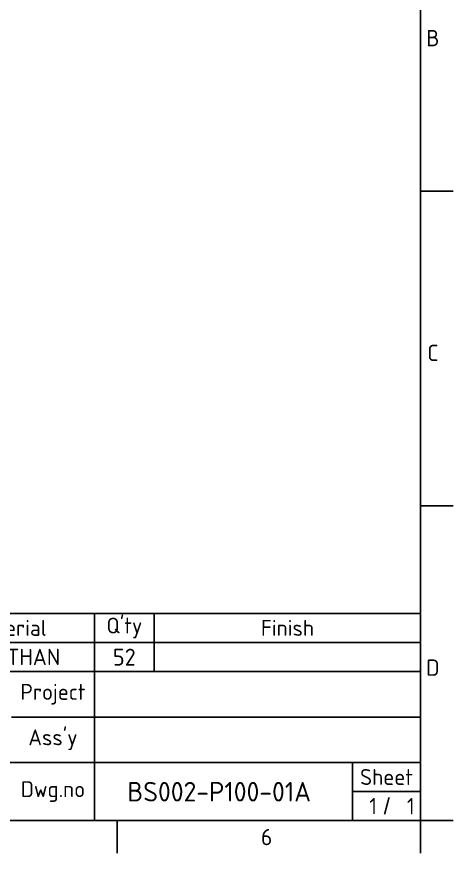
# Model space of a CAD drawing. Header units: millimetres. Extents: x 5 to 486, y 6 to 345.
# Drawn here: x 374.5 to 486, y 6.3 to 220.1 of the extents above; entities that cross this region are included whole.
import ezdxf

# ---------------------------------------------------------------- set-up
doc = ezdxf.new("R2010")
doc.units = ezdxf.units.MM
doc.header["$LTSCALE"] = 1.666666666666667
doc.layers.add('Default', color=7, linetype='Continuous')
doc.styles.add('textstyle100', font='standard')
doc.styles.add('textstyle102', font='standard')
doc.styles.add('textstyle104', font='standard')
doc.styles.add('textstyle116', font='standard')
doc.styles.add('textstyle27', font='standard')
doc.styles.add('textstyle31', font='standard')
doc.styles.add('textstyle32', font='standard')
doc.styles.add('textstyle33', font='standard')
doc.styles.add('textstyle37', font='standard')
doc.styles.add('textstyle41', font='standard')
doc.styles.add('textstyle42', font='standard')
doc.styles.add('textstyle43', font='standard')
doc.styles.add('textstyle50', font='standard')
doc.styles.add('textstyle51', font='standard')
doc.styles.add('textstyle53', font='standard')
doc.styles.add('textstyle54', font='standard')
doc.styles.add('textstyle96', font='standard')

# ---------------------------------------------------------------- blocks, each defined once
blk = doc.blocks.new('SE22')
at = {"layer": 'Default', "color": 7, "linetype": 'Continuous'}
blk.add_line((245.3538282064259, 14.63733406883762), (245.353828206426, 6.304000735504282), dxfattribs=at)
blk = doc.blocks.new('SE21')
at = {"layer": 'Default'}
blk.add_blockref('SE22', (0, 0), dxfattribs=at)
blk = doc.blocks.new('SE24')
at = {"layer": 'Default', "color": 7, "linetype": 'Continuous'}
blk.add_line((322.7427170953148, 14.63733406883762), (322.7427170953149, 6.304000735504282), dxfattribs=at)
blk = doc.blocks.new('SE23')
at = {"layer": 'Default'}
blk.add_blockref('SE24', (0, 0), dxfattribs=at)
blk = doc.blocks.new('SE26')
at = {"layer": 'Default', "color": 7, "linetype": 'Continuous'}
blk.add_line((400.1316059842037, 14.63733406883762), (400.1316059842038, 6.304000735504282), dxfattribs=at)
blk = doc.blocks.new('SE25')
at = {"layer": 'Default'}
blk.add_blockref('SE26', (0, 0), dxfattribs=at)
blk = doc.blocks.new('SE20')
for name in ['SE21', 'SE23', 'SE25']:
    blk.add_blockref(name, (0, 0))
blk = doc.blocks.new('SE19')
at = {"layer": 'Default'}
blk.add_blockref('SE20', (0, 0), dxfattribs=at)

msp = doc.modelspace()

# ---------------------------------------------------------------- linework, layer by layer
at = {"layer": 'Default', "color": 7, "linetype": 'Continuous'}
for p, q in [((477.6791615397592, 14.63733406883748), (477.6791615397592, 336.4079207355041)), ((477.6791615397592, 175.5226274021708), (486.0124948730925, 175.5226274021708)), ((477.6791615397592, 95.07998073550355), (486.0124948730925, 95.07998073550355)), ((477.6791615397594, 67.60751006883753), (268.5863615397594, 67.6075100688375)), ((394.3523051296876, 67.36768265520304), (394.3523051296876, 52.73868873550419)), ((409.6371467678214, 67.5958146199513), (409.6371467678214, 52.73868873550419)), ((268.5863615397593, 60.17309940217083), (477.6791615397592, 60.17309940217083)), ((477.6791615397594, 52.73868873550418), (268.5863615397594, 52.73868873550416)), ((394.3523051296876, 14.63733406883748), (394.3523051296876, 52.73868873550418)), ((373.1327615397593, 41.12774172196043), (477.6791615397592, 41.12774172196043)), ((477.6791615397594, 29.50615540217085), (268.5863615397594, 29.50615540217083)), ((460.2547615397594, 29.50615540217085), (460.2547615397594, 14.63733406883749)), ((477.6791615397594, 22.07174473550419), (460.2547615397594, 22.07174473550419)), ((477.6791615397594, 22.07174473550419), (460.2547615397594, 22.07174473550419)), ((13.02849487309254, 14.63733406883748), (477.6791615397591, 14.63733406883748)), ((477.6791615397592, 14.63733406883748), (486.0124948730925, 14.63733406883748)), ((477.6791615397592, 14.63733406883748), (477.6791615397592, 6.30400073550415))]:
    msp.add_line(p, q, dxfattribs=at)

# ---------------------------------------------------------------- block references
msp.add_blockref('SE19', (0, 0))

# ---------------------------------------------------------------- texts
at = {"layer": 'Default', "attachment_point": 5}
for s, insert, char_height, width, style in [('{\\fSolid Edge ISO|b0||i0||c0|p34;\\C7;\\H4.166666667;\\W1.;B}', (480.7978588183053, 214.6329609402993), 4.166666666666667, 2.391115318181886, 'textstyle100'), ('{\\fSolid Edge ISO|b0||i0||c0|p34;\\C7;\\H4.166666667;\\W1.;C}', (480.8073285152748, 134.1903059402993), 4.166666666666667, 2.295471378787847, 'textstyle102'), ("{\\fSolid Edge ISO|b0||i0||c0|p34;\\C7;\\H4.065693333;\\W1.;Q'ty}", (401.9947259487545, 63.89030473550419), 4.065693333333333, 15.28484163813372, 'textstyle32'), ('{\\fSolid Edge ISO|b0||i0||c0|p34;\\C7;\\H4.065693333;\\W1.;Material}', (372.57221911625, 63.89030473550417), 4.065693333333333, 43.56017202687514, 'textstyle31'), ('{\\fSolid Edge ISO|b0||i0||c0|p34;\\C7;\\H4.065693333;\\W1.;Finish}', (443.6581541537903, 63.89030473550418), 4.065693333333333, 68.04201477193786, 'textstyle33'), ('{\\fSolid Edge ISO|b0||i0||c0|p34;\\C7;\\H4.333333333;\\W1.;52\\P}', (401.9753250847831, 56.42630321200269), 4.333333333333334, 15.35146560925604, 'textstyle27'), ('{\\fSolid Edge ISO|b0||i0||c0|p34;\\C7;\\H4.166666667;\\W1.;D}', (480.7883891213354, 53.74765927363244), 4.166666666666667, 2.486759257575739, 'textstyle104'), ('{\\fSolid Edge ISO|b0||i0||c0|p34;\\C7;\\H4.065693333;\\W1.;Project}', (383.7425333347235, 46.9332152287323), 4.065693333333333, 21.21954358992831, 'textstyle37'), ("{\\fSolid Edge ISO|b0||i0||c0|p34;\\C7;\\H4.065693333;\\W1.;Ass'y}", (383.7425333347235, 35.31694856206564), 4.065693333333333, 21.21954358992831, 'textstyle96'), ('{\\fSolid Edge ISO|b0||i0||c0|p34;\\C7;\\H4.065693333;\\W1.;Sheet}', (468.9669615397594, 25.78895006883752), 4.065693333333333, 17.42439999999984, 'textstyle42'), ('{\\fSolid Edge ISO|b0||i0||c0|p34;\\C7;\\H4.065693333;\\W1.;Dwg.no}', (383.7425333347235, 22.07174473550416), 4.065693333333333, 21.21954358992831, 'textstyle41'), ('{\\fArial|b0||i0||c0|p34;\\C7;\\H4.065693333;\\W1.;/}', (469.0301417955666, 18.30955613020843), 4.065693333333333, 2.915878317840185, 'textstyle43'), ('{\\fSolid Edge ISO|b0||i0||c0|p34;\\C7;\\H4.166666667;\\W1.;6}', (438.3378455733757, 10.44661313087929), 4.166666666666667, 2.582403196969684, 'textstyle116')]:
    msp.add_mtext(s, dxfattribs=dict(at, insert=insert, char_height=char_height, width=width, style=style))
at = {"layer": 'Default', "color": 7}
for s, insert, char_height, attachment_point, style in [('{\\pxsm0.9;\\fSolid Edge ISO|b0||i0||c0|p34;\\W1.;URETHAN\\P}', (374.0332728835003, 58.56994935584278), 4.166666666666667, 2, 'textstyle50'), ('{\\pxsm0.9;\\fSolid Edge ISO|b0||i0||c0|p34;\\W1.;BS002-P100-01A\\P}', (426.2014926400942, 24.53529890079703), 5, 2, 'textstyle51'), ('{\\pxsm0.9;\\fSolid Edge ISO|b0||i0||c0|p34;\\W1.;1\\P}', (464.5489107183046, 20.44759422094642), 4.166666666666667, 1, 'textstyle53'), ('{\\pxsm0.9;\\fSolid Edge ISO|b0||i0||c0|p34;\\W1.;1\\P}', (474.1694525650744, 20.40816577075474), 4.166666666666667, 1, 'textstyle54')]:
    msp.add_mtext(s, dxfattribs=dict(at, insert=insert, char_height=char_height, attachment_point=attachment_point, style=style))

doc.saveas('drawing.dxf')
